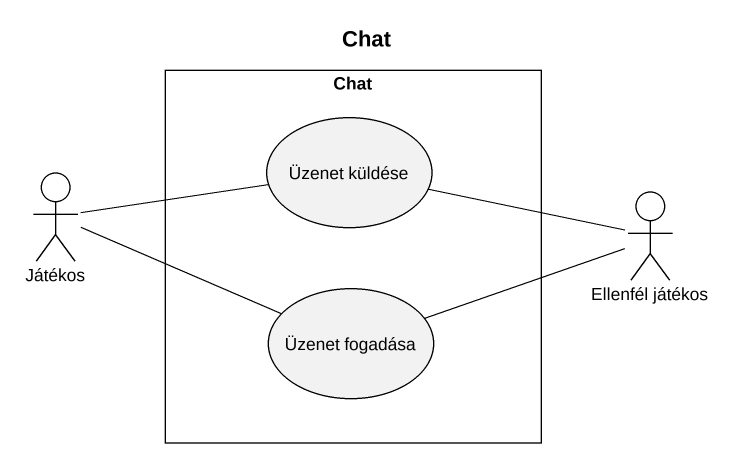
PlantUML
@startuml
title Chat
rectangle Chat {
  usecase "Üzenet küldése" as Üzenet_küldése
  usecase "Üzenet fogadása" as Üzenet_fogadása
}
actor Játékos
actor "Ellenfél játékos" as Ellenfél_játékos
Üzenet_küldése -right- Ellenfél_játékos
Játékos -right- Üzenet_küldése
Játékos -right- Üzenet_fogadása
Üzenet_fogadása -right- Ellenfél_játékos
@enduml
